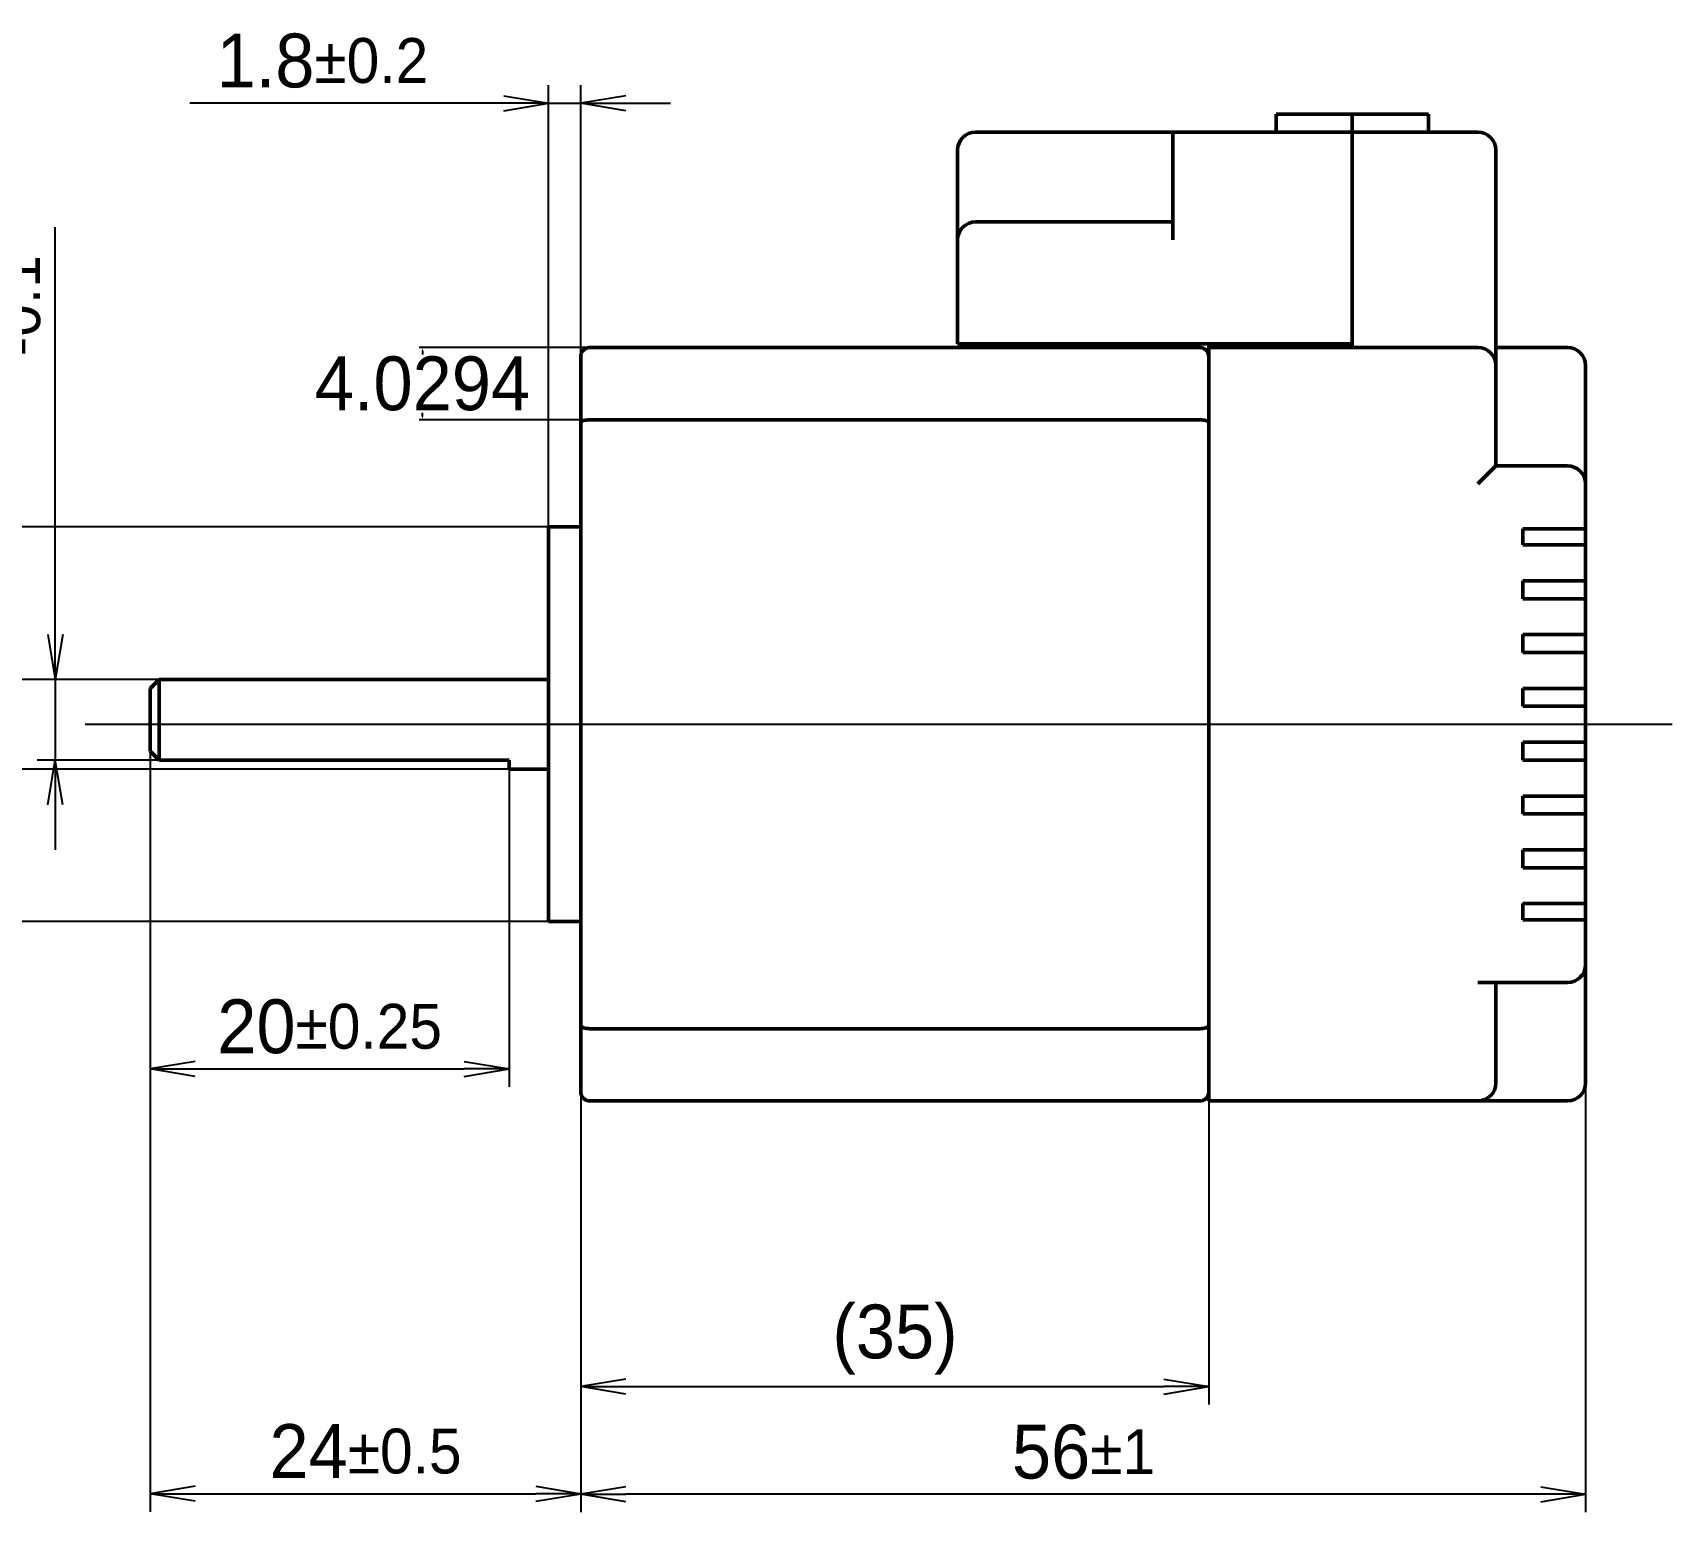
# Model space of a CAD drawing. Header units: millimetres. Extents: x -527 to 428, y -54 to 282.
# Drawn here: x -364.8 to -273.4, y 86.3 to 168.8 of the extents above; entities that cross this region are included whole.
import ezdxf

# ---------------------------------------------------------------- set-up
doc = ezdxf.new("R2010")
doc.units = ezdxf.units.MM
doc.layers.add('외형선(ISO)', color=7, linetype='Continuous', lineweight=50)
doc.layers.add('중심선(ISO)', color=7, linetype='Continuous', lineweight=25)
doc.layers.add('치수(ISO)', color=1, linetype='Continuous', lineweight=25, true_color=0xff0000)
doc.styles.get("Standard").update_dxf_attribs({"font": ''})
doc.styles.add('레이블 문자 (JIS)', font='')
doc.styles.get('Standard').set_extended_font_data('Gulim')
doc.styles.get('레이블 문자 (JIS)').set_extended_font_data('Gulim')
doc.dimstyles.get("Standard").update_dxf_attribs({"dimtxt": 0.18, "dimasz": 0.18, "dimexe": 0.18, "dimexo": 0.0625, "dimgap": 0.09, "dimtad": 0, "dimtih": 1, "dimtoh": 1, "dimdec": 4, "dimzin": 0, "dimdsep": 46, "dimtxsty": 'Standard', "dimcen": 0.09, "dimadec": 0, "dimazin": 0, "dimtfac": 1, "dimtdec": 4, "dimtofl": 0, "dimtmove": 0, "dimatfit": 3, "dimfxl": 1, "dimtolj": 1, "dimtzin": 0, "dimarcsym": 0})
doc.dimstyles.new('복사 대상기본값 (JIS)', dxfattribs={"dimtxt": 3, "dimasz": 2.5, "dimexe": 1, "dimexo": 0, "dimgap": 0.8, "dimtad": 1, "dimdsep": 46, "dimtxsty": '레이블 문자 (JIS)', "dimblk": 'OPEN', "dimcen": 0.09, "dimdle": 10, "dimclrd": 256, "dimclre": 256, "dimclrt": 256, "dimadec": 0, "dimazin": 2, "dimtfac": 0.833333, "dimtmove": 0, "dimatfit": 3, "dimldrblk": 'OPEN', "dimfxl": 1, "dimtolj": 1, "dimtzin": 0, "dimlwd": -1, "dimlwe": -1, "dimarcsym": 0})

# ---------------------------------------------------------------- blocks, each defined once
blk = doc.blocks.new('_Open')
at = {"color": 0, "linetype": 'ByBlock', "lineweight": -2}
for p, q in [((-1, 0.167), (0, 0)), ((-1, -0.167), (0, 0)), ((0, 0), (-1, 0))]:
    blk.add_line(p, q, dxfattribs=at)
blk = doc.blocks.new('*D15')
at = {"layer": 'Defpoints', "color": 0}
for p in [(-357.739, 132.74), (-363.535, 128.24), (-357.739, 128.24)]:
    blk.add_point(p, dxfattribs=at)
at = {"layer": '치수(ISO)', "color": 0}
for p, q in [((-363.535, 135.24), (-363.535, 157.951)), ((-357.739, 132.74), (-364.535, 132.74)), ((-363.535, 132.74), (-363.535, 128.24)), ((-357.739, 128.24), (-364.535, 128.24)), ((-363.535, 125.74), (-363.535, 123.24))]:
    blk.add_line(p, q, dxfattribs=at)
at = {"layer": '치수(ISO)', "color": 0, "linetype": 'ByBlock', "xscale": 2.5, "yscale": 2.5, "zscale": 2.5}
for p, rotation in [((-363.535, 132.74), 270), ((-363.535, 128.24), 90)]:
    blk.add_blockref('_Open', p, dxfattribs=dict(at, rotation=rotation))
at = {"layer": '치수(ISO)', "color": 0, "insert": (-370.374, 150.839), "char_height": 3, "attachment_point": 2, "rotation": 90, "style": '레이블 문자 (JIS)'}
blk.add_mtext('\\A1;4.5{\\H2.500000;\\S 0.0^ -0.1;}', dxfattribs=at)
blk = doc.blocks.new('*D16')
at = {"layer": 'Defpoints', "color": 0}
for p in [(-372.622, 132.74), (-357.739, 132.74), (-338.239, 127.74)]:
    blk.add_point(p, dxfattribs=at)
at = {"layer": '치수(ISO)', "color": 0}
for p, q in [((-372.622, 135.24), (-372.622, 161.386)), ((-357.739, 132.74), (-373.622, 132.74)), ((-372.622, 127.74), (-372.622, 132.74)), ((-338.239, 127.74), (-373.622, 127.74)), ((-372.622, 125.24), (-372.622, 122.74))]:
    blk.add_line(p, q, dxfattribs=at)
at = {"layer": '치수(ISO)', "color": 0, "linetype": 'ByBlock', "xscale": 2.5, "yscale": 2.5, "zscale": 2.5}
for p, rotation in [((-372.622, 132.74), 270), ((-372.622, 127.74), 90)]:
    blk.add_blockref('_Open', p, dxfattribs=dict(at, rotation=rotation))
at = {"layer": '치수(ISO)', "color": 0, "insert": (-379.612, 152.598), "char_height": 3, "attachment_point": 2, "rotation": 90, "style": '레이블 문자 (JIS)'}
blk.add_mtext('\\A1;\\fGulim|b0|i0;Ø5{\\H2.500000;\\S 0.000^ -0.012;}', dxfattribs=at)
blk = doc.blocks.new('*D17')
at = {"layer": 'Defpoints', "color": 0}
for p in [(-336.039, 141.24), (-381.024, 119.24), (-336.039, 119.24)]:
    blk.add_point(p, dxfattribs=at)
at = {"layer": '치수(ISO)', "color": 0}
for p, q in [((-336.039, 141.24), (-382.024, 141.24)), ((-381.024, 138.74), (-381.024, 121.74)), ((-336.039, 119.24), (-382.024, 119.24))]:
    blk.add_line(p, q, dxfattribs=at)
at = {"layer": '치수(ISO)', "color": 0, "linetype": 'ByBlock', "xscale": 2.5, "yscale": 2.5, "zscale": 2.5}
for p, rotation in [((-381.024, 141.24), 90), ((-381.024, 119.24), 270)]:
    blk.add_blockref('_Open', p, dxfattribs=dict(at, rotation=rotation))
at = {"layer": '치수(ISO)', "color": 0, "insert": (-388.556, 130.24), "char_height": 3, "attachment_point": 2, "rotation": 90, "style": '레이블 문자 (JIS)'}
blk.add_mtext('\\A1;{\\fAIGDT|b0|i0;\\ln}\\fGulim|b0|i0;22{\\H2.500000;\\S 0.00^ -0.05;}', dxfattribs=at)
blk = doc.blocks.new('*D18')
at = {"layer": 'Defpoints', "color": 0}
for p in [(-358.239, 128.74), (-338.239, 127.74), (-338.239, 111.029)]:
    blk.add_point(p, dxfattribs=at)
at = {"layer": '치수(ISO)', "color": 0}
for p, q in [((-358.239, 128.74), (-358.239, 110.029)), ((-338.239, 127.74), (-338.239, 110.029)), ((-355.739, 111.029), (-340.739, 111.029))]:
    blk.add_line(p, q, dxfattribs=at)
at = {"layer": '치수(ISO)', "color": 0, "linetype": 'ByBlock', "xscale": 2.5, "yscale": 2.5, "zscale": 2.5, "rotation": 180}
blk.add_blockref('_Open', (-358.239, 111.029), dxfattribs=at)
at = {"layer": '치수(ISO)', "color": 0, "linetype": 'ByBlock', "xscale": 2.5, "yscale": 2.5, "zscale": 2.5}
blk.add_blockref('_Open', (-338.239, 111.029), dxfattribs=at)
at = {"layer": '치수(ISO)', "color": 0, "insert": (-348.239, 114.905), "char_height": 3, "attachment_point": 2, "style": '레이블 문자 (JIS)'}
blk.add_mtext('\\A1;20{\\H2.500000;%%p0.25}', dxfattribs=at)
blk = doc.blocks.new('*D19')
at = {"layer": 'Defpoints', "color": 0}
for p in [(-334.239, 164.856), (-334.239, 150.74), (-336.039, 141.24)]:
    blk.add_point(p, dxfattribs=at)
at = {"layer": '치수(ISO)', "color": 0}
for p, q in [((-336.039, 141.24), (-336.039, 165.856)), ((-334.239, 150.74), (-334.239, 165.856)), ((-338.539, 164.856), (-356.036, 164.856)), ((-336.039, 164.856), (-334.239, 164.856)), ((-331.739, 164.856), (-329.239, 164.856))]:
    blk.add_line(p, q, dxfattribs=at)
at = {"layer": '치수(ISO)', "color": 0, "linetype": 'ByBlock', "xscale": 2.5, "yscale": 2.5, "zscale": 2.5}
blk.add_blockref('_Open', (-336.039, 164.856), dxfattribs=at)
at = {"layer": '치수(ISO)', "color": 0, "linetype": 'ByBlock', "xscale": 2.5, "yscale": 2.5, "zscale": 2.5, "rotation": 180}
blk.add_blockref('_Open', (-334.239, 164.856), dxfattribs=at)
at = {"layer": '치수(ISO)', "color": 0, "insert": (-348.643, 168.74), "char_height": 3, "attachment_point": 2, "style": '레이블 문자 (JIS)'}
blk.add_mtext('\\A1;1.8{\\H2.500000;%%p0.2}', dxfattribs=at)
blk = doc.blocks.new('*D20')
at = {"layer": 'Defpoints', "color": 0}
for p in [(-358.239, 128.74), (-334.239, 109.74), (-334.239, 87.346)]:
    blk.add_point(p, dxfattribs=at)
at = {"layer": '치수(ISO)', "color": 0}
for p, q in [((-358.239, 128.74), (-358.239, 86.346)), ((-334.239, 109.74), (-334.239, 86.346)), ((-355.739, 87.346), (-336.739, 87.346))]:
    blk.add_line(p, q, dxfattribs=at)
at = {"layer": '치수(ISO)', "color": 0, "linetype": 'ByBlock', "xscale": 2.5, "yscale": 2.5, "zscale": 2.5, "rotation": 180}
blk.add_blockref('_Open', (-358.239, 87.346), dxfattribs=at)
at = {"layer": '치수(ISO)', "color": 0, "linetype": 'ByBlock', "xscale": 2.5, "yscale": 2.5, "zscale": 2.5}
blk.add_blockref('_Open', (-334.239, 87.346), dxfattribs=at)
at = {"layer": '치수(ISO)', "color": 0, "insert": (-346.239, 91.226), "char_height": 3, "attachment_point": 2, "style": '레이블 문자 (JIS)'}
blk.add_mtext('\\A1;24{\\H2.500000;%%p0.5}', dxfattribs=at)
blk = doc.blocks.new('*D21')
at = {"layer": 'Defpoints', "color": 0}
for p in [(-334.239, 109.74), (-299.239, 109.24), (-299.239, 93.317)]:
    blk.add_point(p, dxfattribs=at)
at = {"layer": '치수(ISO)', "color": 0}
for p, q in [((-334.239, 109.74), (-334.239, 92.317)), ((-299.239, 109.24), (-299.239, 92.317)), ((-331.739, 93.317), (-301.739, 93.317))]:
    blk.add_line(p, q, dxfattribs=at)
at = {"layer": '치수(ISO)', "color": 0, "linetype": 'ByBlock', "xscale": 2.5, "yscale": 2.5, "zscale": 2.5, "rotation": 180}
blk.add_blockref('_Open', (-334.239, 93.317), dxfattribs=at)
at = {"layer": '치수(ISO)', "color": 0, "linetype": 'ByBlock', "xscale": 2.5, "yscale": 2.5, "zscale": 2.5}
blk.add_blockref('_Open', (-299.239, 93.317), dxfattribs=at)
at = {"layer": '치수(ISO)', "color": 0, "insert": (-316.729, 97.892), "char_height": 3, "attachment_point": 2, "style": '레이블 문자 (JIS)'}
blk.add_mtext('\\A1;(35)', dxfattribs=at)
blk = doc.blocks.new('*D22')
at = {"layer": 'Defpoints', "color": 0}
for p in [(-334.239, 109.74), (-278.239, 110.24), (-334.239, 87.317)]:
    blk.add_point(p, dxfattribs=at)
at = {"layer": '치수(ISO)', "color": 0}
for p, q in [((-334.239, 109.74), (-334.239, 86.317)), ((-278.239, 110.24), (-278.239, 86.317)), ((-280.739, 87.317), (-331.739, 87.317))]:
    blk.add_line(p, q, dxfattribs=at)
at = {"layer": '치수(ISO)', "color": 0, "linetype": 'ByBlock', "xscale": 2.5, "yscale": 2.5, "zscale": 2.5, "rotation": 180}
blk.add_blockref('_Open', (-334.239, 87.317), dxfattribs=at)
at = {"layer": '치수(ISO)', "color": 0, "linetype": 'ByBlock', "xscale": 2.5, "yscale": 2.5, "zscale": 2.5}
blk.add_blockref('_Open', (-278.239, 87.317), dxfattribs=at)
at = {"layer": '치수(ISO)', "color": 0, "insert": (-306.222, 91.193), "char_height": 3, "attachment_point": 2, "style": '레이블 문자 (JIS)'}
blk.add_mtext('\\A1;56{\\H2.500000;%%p1}', dxfattribs=at)
blk = doc.blocks.new('*D26')
at = {"color": 0, "lineweight": -2}
for p, q in [((-333.801, 151.24), (-343.247, 151.24)), ((-343.067, 151.06), (-343.067, 150.855)), ((-333.801, 147.211), (-343.247, 147.211)), ((-343.067, 147.391), (-343.067, 147.595))]:
    blk.add_line(p, q, dxfattribs=at)
at = {"color": 0}
for points in [[(-343.037, 151.06), (-343.097, 151.06), (-343.067, 151.24)], [(-343.097, 147.391), (-343.037, 147.391), (-343.067, 147.211)]]:
    blk.add_solid(points, dxfattribs=at)
at = {"layer": 'Defpoints', "color": 0}
for p in [(-343.067, 151.24), (-333.739, 151.24), (-333.739, 147.211)]:
    blk.add_point(p, dxfattribs=at)
at = {"color": 0, "insert": (-343.067, 149.225), "char_height": 3, "attachment_point": 5}
blk.add_mtext('\\A1;4.0294', dxfattribs=at)

msp = doc.modelspace()

# ---------------------------------------------------------------- linework, layer by layer
at = {"layer": '외형선(ISO)', "color": 0}
for p, q in [((-295.48886, 164.2401), (-291.23886, 164.2401)), ((-295.48886, 164.2401), (-295.48886, 163.2401)), ((-291.23886, 164.2401), (-291.23886, 163.2401)), ((-286.98886, 164.2401), (-291.23886, 164.2401)), ((-291.23886, 163.2401), (-291.23886, 164.2401)), ((-286.98886, 163.2401), (-286.98886, 164.2401)), ((-301.23886, 163.2401), (-312.23886, 163.2401)), ((-301.23886, 162.2401), (-301.23886, 163.2401)), ((-291.23886, 163.2401), (-301.23886, 163.2401)), ((-284.23886, 163.2401), (-291.23886, 163.2401)), ((-291.23886, 162.2401), (-291.23886, 163.2401)), ((-291.23886, 163.2401), (-291.23886, 162.2401)), ((-313.23886, 162.2401), (-313.23886, 159.2401)), ((-301.23886, 162.2401), (-301.23886, 157.2401)), ((-291.23886, 162.2401), (-291.23886, 151.3401)), ((-291.23886, 162.2401), (-291.23886, 151.4401)), ((-283.23886, 150.2401), (-283.23886, 162.2401)), ((-313.23886, 159.2401), (-313.23886, 157.2401)), ((-301.23886, 158.2401), (-312.23886, 158.2401)), ((-313.23886, 157.2401), (-313.23886, 151.4401)), ((-333.73886, 151.2401), (-299.73886, 151.2401)), ((-312.23886, 151.4401), (-313.23886, 151.4401)), ((-312.23886, 151.4401), (-291.23886, 151.4401)), ((-310.23886, 151.4401), (-310.23886, 151.2401)), ((-301.23886, 151.2401), (-301.23886, 151.4401)), ((-291.23886, 151.3401), (-299.23886, 151.3401)), ((-299.23886, 151.3401), (-299.23886, 151.2401)), ((-284.23886, 151.2401), (-299.23886, 151.2401)), ((-299.23886, 146.2401), (-299.23886, 151.2401)), ((-279.23886, 151.2401), (-283.23886, 151.2401)), ((-334.23886, 147.03296), (-334.23886, 150.7401)), ((-283.23886, 150.2401), (-283.23886, 146.2401)), ((-278.23886, 146.6401), (-278.23886, 150.2401)), ((-333.73886, 147.21066), (-299.73886, 147.21066)), ((-334.23886, 147.03296), (-334.23886, 113.44725)), ((-299.23886, 114.2401), (-299.23886, 146.2401)), ((-283.23886, 144.6401), (-283.23886, 146.2401)), ((-278.23886, 143.6401), (-278.23886, 146.6401)), ((-284.23886, 143.6401), (-283.23886, 144.6401)), ((-279.23886, 144.6401), (-283.23886, 144.6401)), ((-278.23886, 141.1401), (-278.23886, 143.6401)), ((-336.03886, 119.2401), (-336.03886, 141.2401)), ((-334.23886, 141.2401), (-336.03886, 141.2401)), ((-281.73886, 140.2401), (-281.73886, 141.1401)), ((-281.73886, 141.1401), (-279.23886, 141.1401)), ((-278.23886, 141.1401), (-279.23886, 141.1401)), ((-278.23886, 141.1401), (-278.23886, 140.2401)), ((-279.23886, 140.2401), (-281.73886, 140.2401)), ((-279.23886, 140.2401), (-278.23886, 140.2401)), ((-278.23886, 138.2401), (-278.23886, 140.2401)), ((-279.23886, 138.2401), (-281.73886, 138.2401)), ((-281.73886, 137.2401), (-281.73886, 138.2401)), ((-278.23886, 138.2401), (-279.23886, 138.2401)), ((-278.23886, 138.2401), (-278.23886, 137.2401)), ((-279.23886, 137.2401), (-281.73886, 137.2401)), ((-279.23886, 137.2401), (-278.23886, 137.2401)), ((-278.23886, 135.2401), (-278.23886, 137.2401)), ((-281.73886, 134.2401), (-281.73886, 135.2401)), ((-279.23886, 135.2401), (-281.73886, 135.2401)), ((-278.23886, 135.2401), (-279.23886, 135.2401)), ((-278.23886, 135.2401), (-278.23886, 134.2401)), ((-279.23886, 134.2401), (-281.73886, 134.2401)), ((-279.23886, 134.2401), (-278.23886, 134.2401)), ((-278.23886, 132.2401), (-278.23886, 134.2401)), ((-358.23886, 132.2401), (-357.73886, 132.7401)), ((-357.73886, 128.2401), (-357.73886, 132.7401)), ((-336.03886, 132.7401), (-357.73886, 132.7401)), ((-358.23886, 128.7401), (-358.23886, 132.2401)), ((-281.73886, 131.2401), (-281.73886, 132.2401)), ((-279.23886, 132.2401), (-281.73886, 132.2401)), ((-278.23886, 132.2401), (-279.23886, 132.2401)), ((-278.23886, 132.2401), (-278.23886, 131.2401)), ((-279.23886, 131.2401), (-281.73886, 131.2401)), ((-279.23886, 131.2401), (-278.23886, 131.2401)), ((-278.23886, 129.2401), (-278.23886, 131.2401)), ((-281.73886, 128.2401), (-281.73886, 129.2401)), ((-279.23886, 129.2401), (-281.73886, 129.2401)), ((-278.23886, 129.2401), (-279.23886, 129.2401)), ((-278.23886, 129.2401), (-278.23886, 128.2401)), ((-358.23886, 128.7401), (-357.73886, 128.2401)), ((-357.73886, 128.2401), (-338.23886, 128.2401)), ((-338.23886, 127.7401), (-338.23886, 128.2401)), ((-279.23886, 128.2401), (-281.73886, 128.2401)), ((-279.23886, 128.2401), (-278.23886, 128.2401)), ((-278.23886, 126.2401), (-278.23886, 128.2401)), ((-336.03886, 127.7401), (-338.23886, 127.7401)), ((-281.73886, 125.2401), (-281.73886, 126.2401)), ((-279.23886, 126.2401), (-281.73886, 126.2401)), ((-278.23886, 126.2401), (-279.23886, 126.2401)), ((-278.23886, 126.2401), (-278.23886, 125.2401)), ((-279.23886, 125.2401), (-281.73886, 125.2401)), ((-279.23886, 125.2401), (-278.23886, 125.2401)), ((-278.23886, 123.2401), (-278.23886, 125.2401)), ((-281.73886, 122.2401), (-281.73886, 123.2401)), ((-279.23886, 123.2401), (-281.73886, 123.2401)), ((-278.23886, 123.2401), (-279.23886, 123.2401)), ((-278.23886, 123.2401), (-278.23886, 122.2401)), ((-279.23886, 122.2401), (-281.73886, 122.2401)), ((-279.23886, 122.2401), (-278.23886, 122.2401)), ((-278.23886, 120.2401), (-278.23886, 122.2401)), ((-281.73886, 119.3401), (-281.73886, 120.2401)), ((-279.23886, 120.2401), (-281.73886, 120.2401)), ((-278.23886, 120.2401), (-279.23886, 120.2401)), ((-278.23886, 120.2401), (-278.23886, 119.3401)), ((-334.23886, 119.2401), (-336.03886, 119.2401)), ((-279.23886, 119.3401), (-281.73886, 119.3401)), ((-279.23886, 119.3401), (-278.23886, 119.3401)), ((-278.23886, 116.8401), (-278.23886, 119.3401)), ((-278.23886, 113.8401), (-278.23886, 116.8401)), ((-284.23886, 115.8401), (-279.23886, 115.8401)), ((-283.23886, 114.2401), (-283.23886, 115.8401)), ((-299.23886, 109.2401), (-299.23886, 114.2401)), ((-283.23886, 114.2401), (-283.23886, 110.2401)), ((-334.23886, 109.7401), (-334.23886, 113.44725)), ((-278.23886, 110.2401), (-278.23886, 113.8401)), ((-333.73886, 113.26954), (-299.73886, 113.26954)), ((-333.73886, 109.2401), (-299.73886, 109.2401)), ((-299.23886, 109.2401), (-284.23886, 109.2401)), ((-284.23886, 109.2401), (-279.23886, 109.2401))]:
    msp.add_line(p, q, dxfattribs=at)
for centre, start, end in [((-312.23886, 162.2401), 90, 180), ((-284.23886, 162.2401), 0, 90), ((-312.23886, 157.2401), 90, 180), ((-284.23886, 150.2401), 0, 90), ((-279.23886, 150.2401), 0, 90), ((-279.23886, 143.6401), 0, 90), ((-279.23886, 116.8401), 270, 0), ((-284.23886, 110.2401), 270, 0), ((-279.23886, 110.2401), 270, 0)]:
    msp.add_arc(centre, 1, start, end, dxfattribs=at)
for points, knots in [([(-334.23886, 150.7401), (-334.23886, 150.74116), (-334.23886, 150.74221), (-334.23862, 150.77962), (-334.23443, 150.81589), (-334.21823, 150.8868), (-334.2063, 150.92131), (-334.16314, 151.01234), (-334.12443, 151.06511), (-334.03046, 151.15094), (-333.97709, 151.18418), (-333.86129, 151.22872), (-333.80046, 151.2401), (-333.73886, 151.2401)], [-0.0810851666, -0.0810851666, -0.0810851666, -0.0810851666, -0.0807499751, -0.0807499751, -0.0691925507, -0.0691925507, -0.0576971897, -0.0576971897, -0.037509387, -0.037509387, -0.0184803005, -0.0184803005, 0, 0, 0, 0]), ([(-299.23886, 150.7401), (-299.23886, 150.74116), (-299.23887, 150.74221), (-299.2391, 150.77962), (-299.2433, 150.81589), (-299.25949, 150.8868), (-299.27143, 150.92131), (-299.31459, 151.01234), (-299.35329, 151.06511), (-299.44727, 151.15094), (-299.50064, 151.18418), (-299.61644, 151.22872), (-299.67726, 151.2401), (-299.73886, 151.2401)], [-0.0003358864, -0.0003358864, -0.0003358864, -0.0003358864, 0, 0, 0.0115813851, 0.0115813851, 0.0231005783, 0.0231005783, 0.0433302342, 0.0433302342, 0.0623987717, 0.0623987717, 0.0809173855, 0.0809173855, 0.0809173855, 0.0809173855]), ([(-334.23886, 147.03296), (-334.23886, 147.03333), (-334.23886, 147.03371), (-334.23862, 147.04707), (-334.23443, 147.06002), (-334.21823, 147.08529), (-334.2063, 147.09758), (-334.16314, 147.12996), (-334.12443, 147.14869), (-334.03046, 147.17912), (-333.97709, 147.19088), (-333.86129, 147.20664), (-333.80046, 147.21066), (-333.73886, 147.21066)], [-0.0003358864, -0.0003358864, -0.0003358864, -0.0003358864, 0, 0, 0.0115813845, 0.0115813845, 0.0231005771, 0.0231005771, 0.0433302318, 0.0433302318, 0.0623987682, 0.0623987682, 0.0809173809, 0.0809173809, 0.0809173809, 0.0809173809]), ([(-299.73886, 147.21066), (-299.67726, 147.21066), (-299.61644, 147.20664), (-299.50064, 147.19088), (-299.44727, 147.17912), (-299.35329, 147.14869), (-299.31459, 147.12996), (-299.27143, 147.09758), (-299.25949, 147.08529), (-299.2433, 147.06002), (-299.2391, 147.04707), (-299.23887, 147.03371), (-299.23886, 147.03333), (-299.23886, 147.03296)], [0.0809174199, 0.0809174199, 0.0809174199, 0.0809174199, 0.0994360418, 0.0994360418, 0.1185045875, 0.1185045875, 0.1387342522, 0.1387342522, 0.1502534505, 0.1502534505, 0.1618348403, 0.1618348403, 0.1621707269, 0.1621707269, 0.1621707269, 0.1621707269]), ([(-334.23886, 113.44725), (-334.23886, 113.44687), (-334.23886, 113.44649), (-334.23862, 113.43313), (-334.23443, 113.42018), (-334.21823, 113.39491), (-334.2063, 113.38262), (-334.16314, 113.35024), (-334.12443, 113.33151), (-334.03046, 113.30108), (-333.97709, 113.28932), (-333.86129, 113.27356), (-333.80046, 113.26954), (-333.73886, 113.26954)], [-0.081085166, -0.081085166, -0.081085166, -0.081085166, -0.0807499745, -0.0807499745, -0.0691925502, -0.0691925502, -0.0576971893, -0.0576971893, -0.0375093868, -0.0375093868, -0.0184803005, -0.0184803005, 0, 0, 0, 0]), ([(-299.23886, 113.44725), (-299.23886, 113.44687), (-299.23887, 113.44649), (-299.2391, 113.43313), (-299.2433, 113.42018), (-299.25949, 113.39491), (-299.27143, 113.38262), (-299.31459, 113.35024), (-299.35329, 113.33151), (-299.44727, 113.30108), (-299.50064, 113.28932), (-299.61644, 113.27356), (-299.67726, 113.26954), (-299.73886, 113.26954)], [-0.0003358861, -0.0003358861, -0.0003358861, -0.0003358861, 0, 0, 0.0115813762, 0.0115813762, 0.0231005591, 0.0231005591, 0.0433301968, 0.0433301968, 0.0623987172, 0.0623987172, 0.0809173144, 0.0809173144, 0.0809173144, 0.0809173144]), ([(-333.73886, 109.2401), (-333.80046, 109.2401), (-333.86129, 109.25148), (-333.97709, 109.29602), (-334.03046, 109.32926), (-334.12443, 109.4151), (-334.16314, 109.46787), (-334.2063, 109.55889), (-334.21823, 109.5934), (-334.23443, 109.66431), (-334.23862, 109.70058), (-334.23886, 109.73799), (-334.23886, 109.73905), (-334.23886, 109.7401)], [-0.0809173811, -0.0809173811, -0.0809173811, -0.0809173811, -0.0623987682, -0.0623987682, -0.0433302318, -0.0433302318, -0.0231005771, -0.0231005771, -0.0115813845, -0.0115813845, 0, 0, 0.0003358864, 0.0003358864, 0.0003358864, 0.0003358864]), ([(-299.23886, 109.7401), (-299.23886, 109.73905), (-299.23887, 109.73799), (-299.2391, 109.70058), (-299.2433, 109.66431), (-299.25949, 109.5934), (-299.27143, 109.55889), (-299.31459, 109.46787), (-299.35329, 109.4151), (-299.44727, 109.32926), (-299.50064, 109.29602), (-299.61644, 109.25148), (-299.67726, 109.2401), (-299.73886, 109.2401)], [-0.1621704127, -0.1621704127, -0.1621704127, -0.1621704127, -0.1618345269, -0.1618345269, -0.1502531579, -0.1502531579, -0.1387339824, -0.1387339824, -0.1185043575, -0.1185043575, -0.0994358493, -0.0994358493, -0.0809172639, -0.0809172639, -0.0809172639, -0.0809172639])]:
    msp.add_open_spline(points, degree=3, knots=knots, dxfattribs=at)
at = {"layer": '중심선(ISO)', "color": 0, "linetype": 'Continuous'}
msp.add_line((-361.85931, 130.2401), (-273.40857, 130.2401), dxfattribs=at)

# ---------------------------------------------------------------- dimensions: what is measured, and where the dimension line sits
dim = msp.add_linear_dim(base=(-343.06661, 151.2401), p1=(-333.73886, 147.21066), p2=(-333.73886, 151.2401), angle=90, dimstyle='Standard', override={"dimtxt": 3})
dim.commit()
dim.dimension.update_dxf_attribs({"geometry": '*D26', "text_midpoint": (-343.06661, 149.22538)})
at = {"layer": '치수(ISO)', "color": 0}
for base, p1, p2, angle, override, picture, middle in [((-334.23886, 164.85634), (-336.03886, 141.2401), (-334.23886, 150.7401), 180, {"dimgap": 0.8, "dimdec": 2, "dimclrd": 0, "dimclre": 0, "dimclrt": 0, "dimtol": 1, "dimlim": 0, "dimtp": 0.2, "dimtm": 0.2, "dimtdec": 1, "dimtofl": 1, "dimatfit": 1}, '*D19', (-348.64338, 164.85634)), ((-363.53536, 128.2401), (-357.73886, 132.7401), (-357.73886, 128.2401), 90, {"dimgap": 0.8, "dimdec": 1, "dimclrd": 0, "dimclre": 0, "dimclrt": 0, "dimtol": 1, "dimlim": 0, "dimtp": 0, "dimtm": 0.1, "dimtdec": 1, "dimtofl": 1, "dimatfit": 1}, '*D15', (-363.53536, 150.83878)), ((-338.23886, 111.02924), (-358.23886, 128.7401), (-338.23886, 127.7401), 180, {"dimgap": 0.8, "dimdec": 2, "dimclrd": 0, "dimclre": 0, "dimclrt": 0, "dimtol": 1, "dimlim": 0, "dimtp": 0.25, "dimtm": 0.25, "dimtdec": 2, "dimtofl": 0, "dimatfit": 1}, '*D18', (-348.23886, 111.02924)), ((-334.23886, 87.3464), (-358.23886, 128.7401), (-334.23886, 109.7401), 180, {"dimgap": 0.8, "dimdec": 2, "dimclrd": 0, "dimclre": 0, "dimclrt": 0, "dimtol": 1, "dimlim": 0, "dimtp": 0.5, "dimtm": 0.5, "dimtdec": 1, "dimtofl": 0, "dimatfit": 1}, '*D20', (-346.23886, 87.3464)), ((-334.23886, 87.31668), (-278.23886, 110.2401), (-334.23886, 109.7401), 180, {"dimgap": 0.8, "dimdec": 2, "dimclrd": 0, "dimclre": 0, "dimclrt": 0, "dimtol": 1, "dimlim": 0, "dimtp": 1, "dimtm": 1, "dimtdec": 0, "dimtofl": 0, "dimatfit": 1}, '*D22', (-306.22192, 87.31668))]:
    dim = msp.add_linear_dim(base=base, p1=p1, p2=p2, angle=angle, dimstyle='복사 대상기본값 (JIS)', override=override, dxfattribs=at)
    dim.commit()
    dim.dimension.update_dxf_attribs({"geometry": picture, "text_midpoint": middle, "dimtype": 160})
for base, p1, p2, angle, text, override, picture, middle in [((-372.6223, 132.7401), (-338.23886, 127.7401), (-357.73886, 132.7401), 90, '\\fGulim|b0|i0;Ø<>', {"dimgap": 0.8, "dimdec": 2, "dimclrd": 0, "dimclre": 0, "dimclrt": 0, "dimtol": 1, "dimlim": 0, "dimtp": 0, "dimtm": 0.012, "dimtdec": 3, "dimtofl": 1, "dimatfit": 1}, '*D16', (-372.6223, 152.59772)), ((-381.024, 119.2401), (-336.03886, 141.2401), (-336.03886, 119.2401), 90, '{\\fAIGDT|b0|i0;\\ln}\\fGulim|b0|i0;<>', {"dimgap": 0.8, "dimdec": 2, "dimclrd": 0, "dimclre": 0, "dimclrt": 0, "dimtol": 1, "dimlim": 0, "dimtp": 0, "dimtm": 0.05, "dimtdec": 2, "dimtofl": 0, "dimatfit": 1}, '*D17', (-381.024, 130.2401)), ((-299.23886, 93.31668), (-334.23886, 109.7401), (-299.23886, 109.2401), 180, '(<>)', {"dimgap": 0.8, "dimdec": 2, "dimclrd": 0, "dimclre": 0, "dimclrt": 0, "dimtol": 0, "dimlim": 0, "dimtp": 0, "dimtm": 0, "dimtdec": 2, "dimtofl": 0, "dimatfit": 1}, '*D21', (-316.72886, 93.31668))]:
    dim = msp.add_linear_dim(base=base, p1=p1, p2=p2, angle=angle, text=text, dimstyle='복사 대상기본값 (JIS)', override=override, dxfattribs=at)
    dim.commit()
    dim.dimension.update_dxf_attribs({"geometry": picture, "text_midpoint": middle, "dimtype": 160})

doc.saveas('drawing.dxf')
